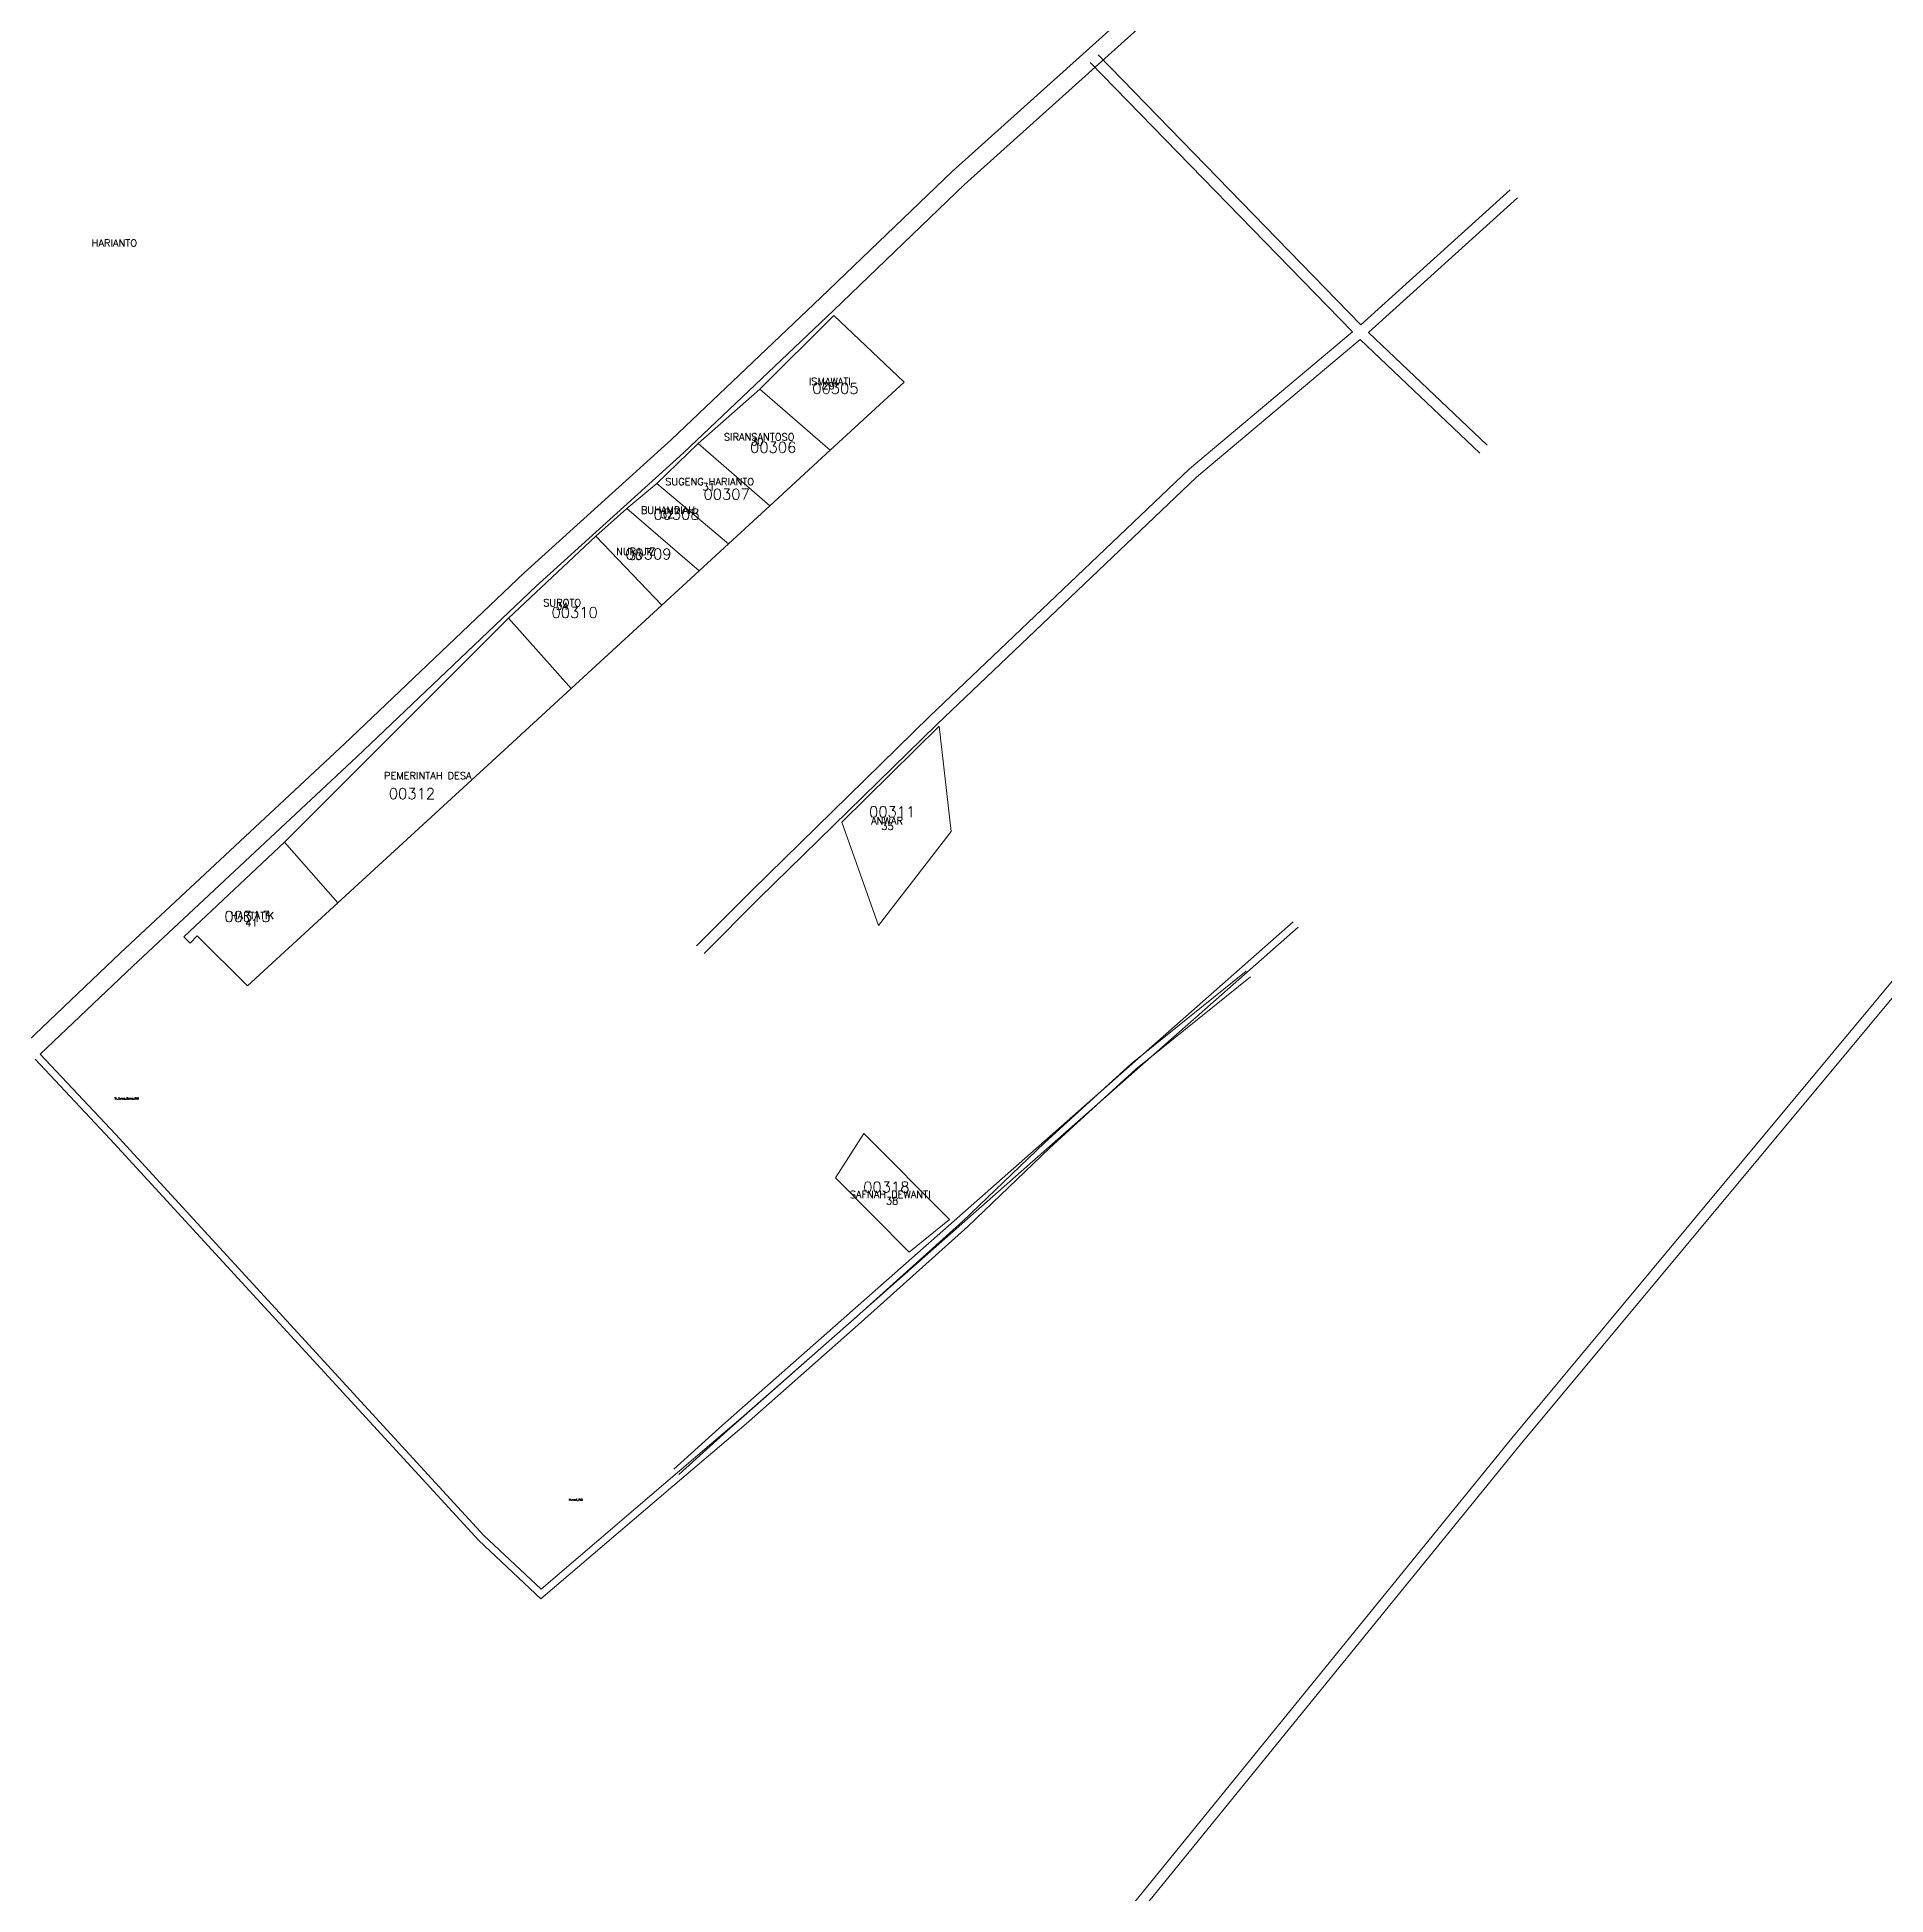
# Model space of a CAD drawing. Header units: inches. Extents: x 127149 to 132166, y 1065498 to 1071385.
# Drawn here: x 129892 to 130406, y 1067179 to 1067696 of the extents above; entities that cross this region are included whole.
import ezdxf
from ezdxf.enums import TextEntityAlignment as Align

# ---------------------------------------------------------------- set-up
doc = ezdxf.new("R2010")
doc.units = ezdxf.units.IN
doc.header["$MEASUREMENT"] = 0
for name, color, linetype in [('020100', 7, 'Continuous'), ('040100', 20, 'Continuous'), ('080201', 7, 'Continuous'), ('tn_lai', 7, 'Continuous')]:
    doc.layers.add(name, color=color, linetype=linetype)
doc.styles.add('romans', font='romans.shx')

msp = doc.modelspace()

# ---------------------------------------------------------------- linework, layer by layer
at = {"layer": '020100', "lineweight": 0}
for points in [[(130112.52, 1067580.69), (130133.09, 1067599.61), (130113.55, 1067618.19), (130092.98, 1067597.65), (130112.52, 1067580.69)], [(130095.77, 1067565.29), (130112.52, 1067580.69), (130092.98, 1067597.65), (130075.86, 1067582.59), (130095.77, 1067565.29)], [(130064.35, 1067571.48), (130084.27, 1067554.7), (130095.77, 1067565.29), (130075.86, 1067582.59), (130064.35, 1067571.48)], [(130055.98, 1067564.47), (130076.14, 1067547.23), (130084.27, 1067554.7), (130064.35, 1067571.48), (130055.98, 1067564.47)], [(130047.37, 1067556.84), (130065.74, 1067537.66), (130076.14, 1067547.23), (130055.98, 1067564.47), (130047.37, 1067556.84)], [(130023.11, 1067534.01), (130040.53, 1067514.48), (130065.74, 1067537.66), (130047.37, 1067556.84), (130023.11, 1067534.01)], [(129960.92, 1067471.72), (129975.73, 1067454.89), (130021.91, 1067497.35), (130040.53, 1067514.48), (130023.11, 1067534.01), (129960.92, 1067471.72)], [(130115.77, 1067477.29), (130125.95, 1067448.64), (130146.17, 1067474.72), (130142.76, 1067504.05), (130115.77, 1067477.29)], [(129960.92, 1067471.72), (129932.89, 1067445.41), (129934.63, 1067443.68), (129936.64, 1067445.75), (129950.63, 1067431.8), (129975.73, 1067454.89), (129960.92, 1067471.72)], [(130121.91, 1067390.78), (130114.02, 1067378.45), (130134.47, 1067357.75), (130145.65, 1067366.83), (130121.91, 1067390.78)]]:
    msp.add_lwpolyline(points, dxfattribs=at)
at = {"layer": '040100', "lineweight": 0}
for points in [[(130146.41, 1067658.2), (130233.54, 1067736.55)], [(130146.41, 1067658.2), (130233.54, 1067736.55)], [(130149.87, 1067654.59), (130236.93, 1067732.88)], [(130149.87, 1067654.59), (130236.93, 1067732.88)], [(130259.98, 1067615.58), (130186.96, 1067690.6)], [(130212.35, 1067575.54), (130257.68, 1067613.65), (130184.81, 1067688.5)], [(129889.58, 1067416.45), (129915.28, 1067440.96), (129977.51, 1067499.13), (130027.46, 1067546.6), (130068.4, 1067583.65), (130109.96, 1067623.15), (130146.41, 1067658.2)], [(129889.58, 1067416.45), (129915.28, 1067440.96), (129977.51, 1067499.13), (130027.46, 1067546.6), (130068.4, 1067583.65), (130109.96, 1067623.15), (130146.41, 1067658.2)], [(129893, 1067412.8), (129918.71, 1067437.33), (129980.94, 1067495.49), (130030.86, 1067542.93), (130071.8, 1067579.99), (130113.41, 1067619.54), (130149.87, 1067654.59)], [(129893, 1067412.8), (129918.71, 1067437.33), (129980.94, 1067495.49), (130030.86, 1067542.93), (130071.8, 1067579.99), (130113.41, 1067619.54), (130149.87, 1067654.59)], [(130259.98, 1067615.58), (130301.5, 1067653.14)], [(130295.09, 1067582.11), (130262.08, 1067613.43), (130303.52, 1067650.91)], [(130214.28, 1067573.25), (130259.77, 1067611.49)], [(130293.03, 1067579.93), (130259.77, 1067611.49)], [(130075.37, 1067442.9), (130090.72, 1067458.28), (130140.14, 1067506.68), (130212.35, 1067575.54)], [(130077.5, 1067440.78), (130092.83, 1067456.15), (130142.23, 1067504.52), (130214.28, 1067573.25)], [(130069.08, 1067297.47), (130082.58, 1067309.65), (130241.22, 1067449.64)], [(130070.43, 1067296), (130083.91, 1067308.15), (130242.54, 1067448.15)], [(130416.9, 1067444.23), (130301.93, 1067306.12), (129883.73, 1066791.57)], [(130416.9, 1067444.23), (130301.93, 1067306.12), (129883.73, 1066791.57)], [(130419.13, 1067442.22), (130304.25, 1067304.21), (129886.63, 1066790.38)], [(130419.13, 1067442.22), (130304.25, 1067304.21), (129886.63, 1066790.38)], [(130229.35, 1067434.37), (130197.43, 1067408.64), (130173.46, 1067386.69), (130150.78, 1067364.94), (130121.16, 1067338.35), (130089.13, 1067310.1), (130068.83, 1067292.76), (130032.09, 1067261.4), (130014.85, 1067277.66), (129912.45, 1067389.2), (129891.55, 1067411.42)], [(130228.09, 1067435.93), (130196.12, 1067410.15), (130172.09, 1067388.15), (130149.42, 1067366.41), (130119.83, 1067339.85), (130087.82, 1067311.61), (130067.53, 1067294.28), (130032.16, 1067264.09), (130016.28, 1067279.06), (129913.92, 1067390.56), (129893, 1067412.8)], [(130014.85, 1067277.66), (129912.45, 1067389.2), (129891.55, 1067411.42)], [(130016.28, 1067279.06), (129913.92, 1067390.56), (129893, 1067412.8)]]:
    msp.add_lwpolyline(points, dxfattribs=at)

# ---------------------------------------------------------------- texts
at = {"lineweight": 0, "style": 'romans'}
for s, p in [('HARIANTO', (129913.61, 1067637.33)), ('ISMAWATI', (130112.42, 1067598.8)), ('29', (130112.12, 1067597.67)), ('SIRANSANTOSO', (130092.8, 1067583.41)), ('30', (130092.27, 1067582.07)), ('SUGENG HARIANTO', (130079.03, 1067570.99)), ('31', (130078.81, 1067569.53)), ('BUHAMDIAH', (130067.46, 1067563.05)), ('32', (130067.22, 1067561.85)), ('NURAJIZ', (130058.47, 1067551.56)), ('33', (130058.46, 1067550.22)), ('SUROTO', (130038.05, 1067537.31)), ('34', (130038.02, 1067536.31)), ('PEMERINTAH DESA', (130000.69, 1067489.24)), ('ANWAR', (130128.32, 1067476.7)), ('35', (130128.43, 1067475.18)), ('HARTATIK', (129951.97, 1067450.32)), ('41', (129951.68, 1067448.32)), ('SAFNAH DEWANTI', (130129.19, 1067372.83)), ('38', (130129.72, 1067371.07))]:
    msp.add_text(s, height=2, dxfattribs=at).set_placement(p, align=Align.CENTER)
at = {"layer": '080201', "lineweight": 0, "style": 'romans'}
for s, p in [('00305', (130113.97, 1067596.39)), ('00306', (130096.69, 1067580.01)), ('00307', (130083.74, 1067566.98)), ('00308', (130069.8, 1067561.45)), ('00309', (130062, 1067550.38)), ('00310', (130041.51, 1067534.11)), ('00312', (129996.3, 1067483.75)), ('00311', (130129.75, 1067478.7)), ('00313', (129950.59, 1067449.59)), ('00318', (130128.12, 1067374.37))]:
    msp.add_text(s, height=3, dxfattribs=at).set_placement(p, align=Align.CENTER)
at = {"layer": 'tn_lai', "lineweight": 0, "style": 'romans'}
for s, p in [('Tk_Tunas_Gama_Rt9', (129917, 1067400.27)), ('Munadi_Rt8', (130041.82, 1067288.71))]:
    msp.add_text(s, height=0.5, dxfattribs=at).set_placement(p, align=Align.CENTER)

doc.saveas('drawing.dxf')
